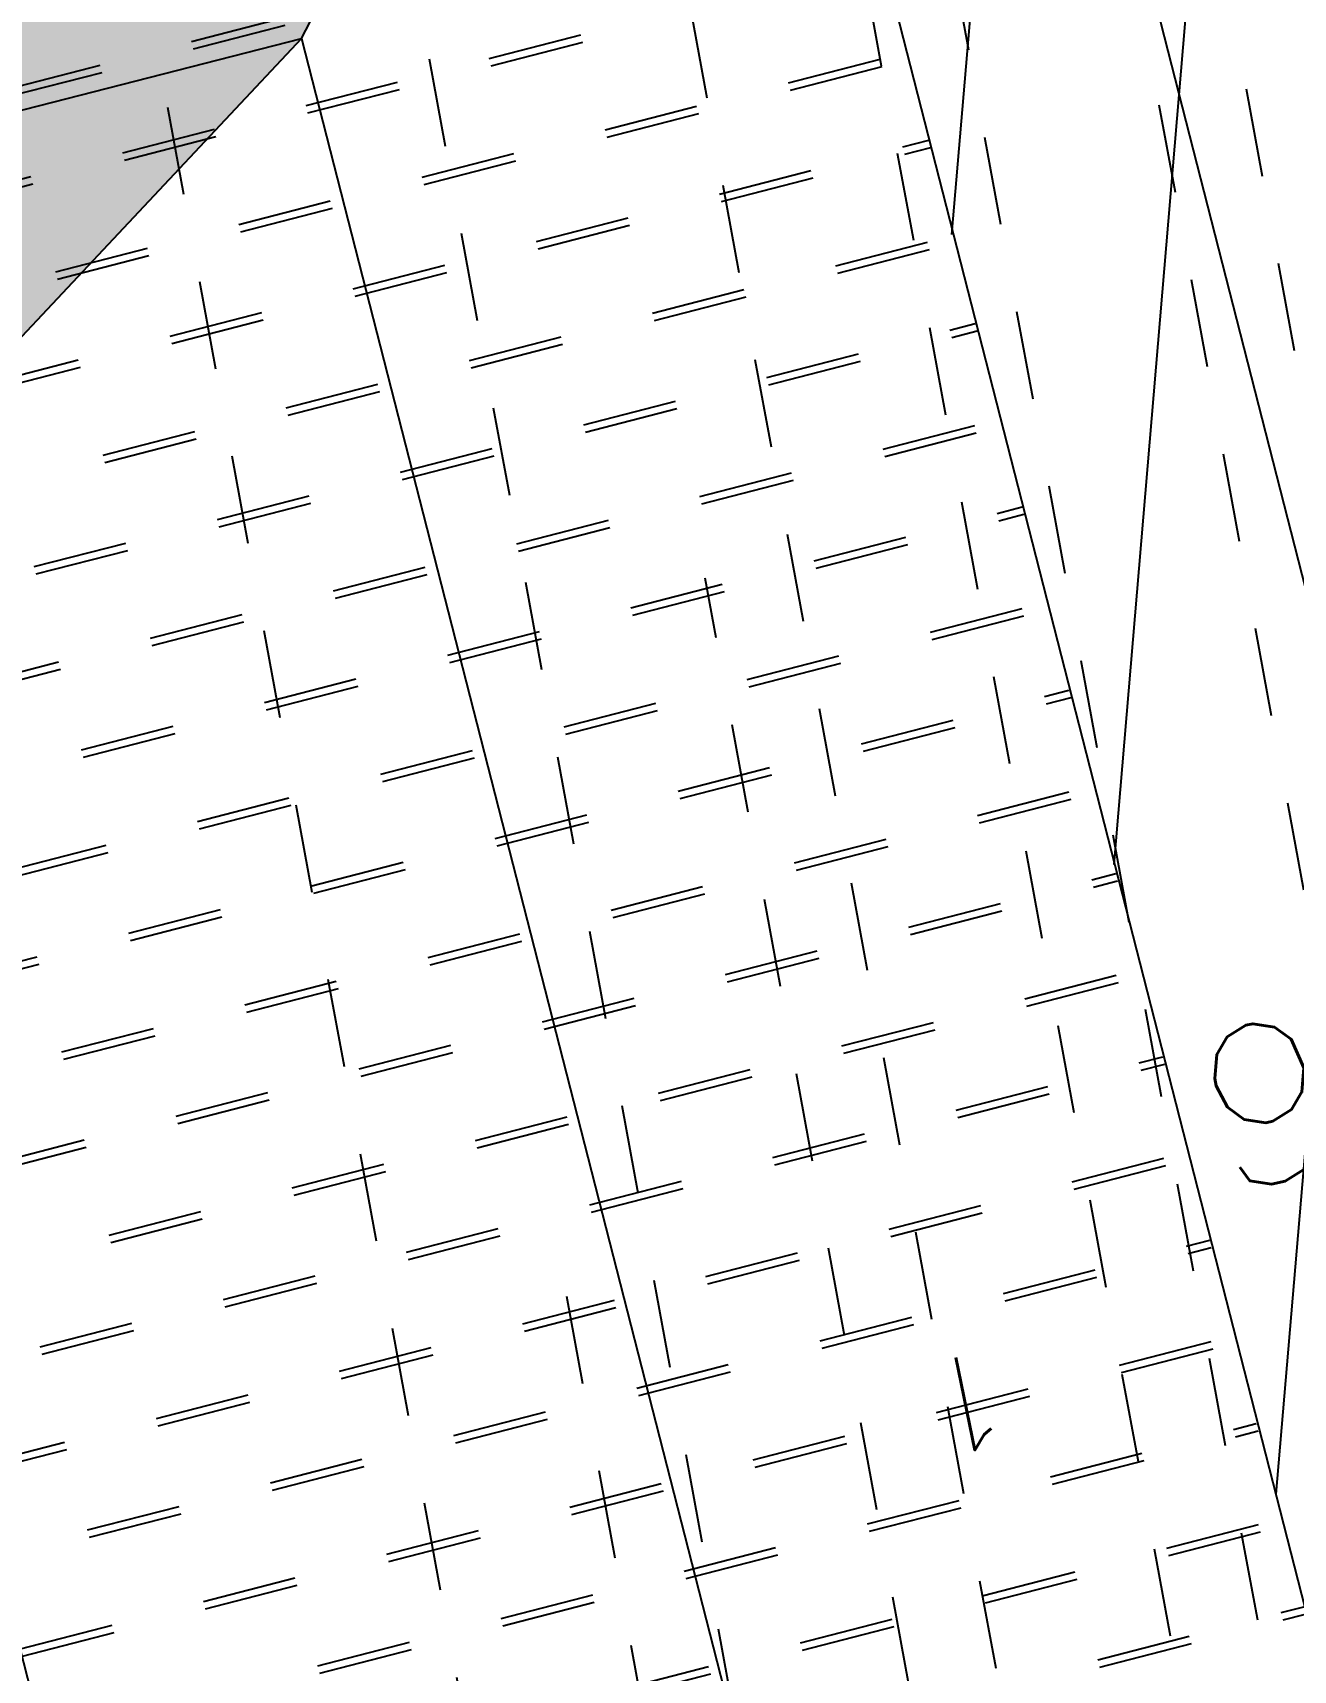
# Model space of a CAD drawing. Extents: x 0 to 613264, y -387505 to 675.
# Drawn here: x 513940 to 516605, y -278302 to -274840 of the extents above; entities that cross this region are included whole.
import ezdxf
from ezdxf.enums import TextEntityAlignment as Align
from ezdxf.lldxf.tags import DXFTag

# ---------------------------------------------------------------- set-up
doc = ezdxf.new("R2010")
doc.units = 0
for name, color, linetype, plot in [('Fond topo - N', 252, 'Continuous', False), ('Fond topo - NCACHE', 252, 'Continuous', False), ('Fond topo - ZCACHE', 252, 'Continuous', False)]:
    doc.layers.add(name, color=color, linetype=linetype, plot=plot)
doc.layers.add('Fond topo - PSEUIL', color=252, linetype='Continuous', lineweight=50)
for name, color, linetype in [('Fond topo - ZSEUIL', 252, 'Continuous'), ('prlm-VRD', 2, 'Continuous'), ('SA - bât E', 252, 'Continuous'), ('SA - EBC', 252, 'Continuous'), ('SA - platelage bois', 252, 'Continuous')]:
    doc.layers.add(name, color=color, linetype=linetype)
doc.styles.add('SIMPLEX', font='simplex_.ttf', dxfattribs={"height": 1.25})
tags = doc.linetypes.add('CACHE2', pattern=[4.762499928474426, 3.174999952316284, -1.587499976158142]).pattern_tags.tags
tags[6:7] = [DXFTag(74, 4), DXFTag(75, 0), DXFTag(340, '0'), DXFTag(46, 0.0), DXFTag(50, 0.0), DXFTag(44, 0.0), DXFTag(45, 0.0)]
tags[4:5] = [DXFTag(74, 4), DXFTag(75, 0), DXFTag(340, '0'), DXFTag(46, 0.0), DXFTag(50, 0.0), DXFTag(44, 0.0), DXFTag(45, 0.0)]
pattern_1 = [(194.476395536849, (-277130161.1279894, -473864756.7787022), (-28.73078359319865, -48.72927426220082), [20.00000029999999, -20.00000029999999]), (194.476395536849, (-277130161.5279592, -473864755.2295011), (-28.73078359319865, -48.72927426220082), [20.00000029999999, -20.00000029999999]), (104.476395536849, (-277130180.4930039, -473864761.7783249), (-48.72927426220082, 28.73078359319865), [19.20000028799999, -20.800000312]), (104.476395536849, (-277130185.6926115, -473864741.6387098), (-48.72927426220082, 28.73078359319865), [19.20000028799999, -20.800000312]), (194.476395536849, (-277130185.2926416, -473864743.187911), (-28.73078359319865, -48.72927426220082), [20.00000029999999, -20.00000029999999]), (194.476395536849, (-277130185.6926115, -473864741.6387098), (-28.73078359319865, -48.72927426220082), [20.00000029999999, -20.00000029999999]), (104.476395536849, (-277130161.5279592, -473864755.2295011), (-48.72927426220082, 28.73078359319865), [38.40000057599999, -1.600000023999999])]

# ---------------------------------------------------------------- blocks, each defined once
blk = doc.blocks.new('PTOPO')
at = {"layer": 'Fond topo - NCACHE', "style": 'SIMPLEX'}
blk.add_attdef('MAT', text='', height=0.34, dxfattribs=at).set_placement((0.09999999986030161, -0.09999999962747097), align=Align.TOP_LEFT)
at = {"layer": 'Fond topo - ZCACHE', "style": 'SIMPLEX'}
blk.add_attdef('ALT', (0.09999999986030161, 0.09999999962747097), '', height=0.34, dxfattribs=at)
blk = doc.blocks.new('A$C1F970F0F')
at = {"layer": 'SA - bât E'}
h = blk.add_hatch(dxfattribs=at)
h.set_pattern_fill('ARDOISES4', color=256, scale=40.00000059999999, angle=-165.523604463151, style=0, pattern_type=2)
h.set_pattern_definition([(284.4763955368489, (-277130161.1279894, -473864756.7787022), (48.7292742622008, -28.73078359319868), [20.00000029999999, -20.00000029999999]), (284.4763955368489, (-277130162.6771905, -473864757.178672), (48.7292742622008, -28.73078359319868), [20.00000029999999, -20.00000029999999]), (194.476395536849, (-277130156.1283667, -473864776.1437167), (-28.73078359319867, -48.7292742622008), [19.20000028799999, -20.800000312]), (194.476395536849, (-277130176.2679818, -473864781.3433242), (-28.73078359319867, -48.7292742622008), [19.20000028799999, -20.800000312]), (284.4763955368489, (-277130174.7187806, -473864780.9433544), (48.7292742622008, -28.73078359319868), [20.00000029999999, -20.00000029999999]), (284.4763955368489, (-277130176.2679818, -473864781.3433242), (48.7292742622008, -28.73078359319868), [20.00000029999999, -20.00000029999999]), (194.476395536849, (-277130162.6771905, -473864757.178672), (-28.73078359319867, -48.7292742622008), [38.40000057599999, -1.600000024])])
h.paths.add_polyline_path([(4037.027645911516, 6737.038213737584), (3952.32630045459, 6570.849171446293), (3761.821211887602, 6368.233041649026), (3487.313150140795, 6451.841734124634), (3421.145871276309, 6579.391917033618), (3917.615797875636, 6706.478006896367)])
h.paths.add_polyline_path([(3857.734776685599, 7330.709306960133), (3883.411952209948, 7337.280680041151), (3871.112975300595, 7318.43376797852), (3792.020507325773, 7197.232727914158), (2626.452881919286, 6898.937473326853), (2479.020630617319, 6977.865011793075)])
h = blk.add_hatch(dxfattribs=at)
h.set_pattern_fill('ARDOISES4', color=256, scale=40.00000059999999, angle=-255.523604463151, style=0, pattern_type=2)
h.set_pattern_definition(pattern_1)
h.paths.add_polyline_path([(3894.158409256344, 7295.289658477819), (3891.059177244926, 7299.911205017861, -0.1009790743820487), (3887.328715366899, 7311.949404441553), (3885.834567499327, 7312.28027791657, -0.08124378257747558), (3871.112975300595, 7318.43376797852), (3883.411952209948, 7337.280680041151)])
h.paths.add_polyline_path([(4263.871506176062, 5850.661861870922), (4268.222820446937, 5833.659408768248), (4392.311239579913, 5348.792681197093), (4403.412384314286, 5305.415742579001, 0.2295057473976553), (4400.983939670979, 5278.034961560322), (4401.344410907905, 5277.127972714791, 0.1186542678047768), (4387.550162488463, 5258.559841698173), (4271.773479733791, 5322.631894884073), (4144.459658157512, 5820.101655121211)])
h.paths.add_polyline_path([(3792.020507308443, 7197.232727822652), (3871.112975300595, 7318.43376797852, 0.08904084685957374), (3887.328715280253, 7311.949403984024), (3887.44042460756, 7310.979822037581, 0.1379492769130424), (3894.158409256344, 7295.289658477819), (4037.027645911516, 6737.038213737584), (3917.615797761254, 6706.478006918029)])
h.paths.add_polyline_path([(4400.348076652384, 5279.880236559031), (4400.073294571393, 5280.816753393781), (4399.827639263816, 5281.761328394186), (4399.611346335195, 5282.713056554491), (4399.42462328581, 5283.671024731639), (4399.267648715508, 5284.634314829057), (4399.1405736554, 5285.60200307053), (4399.043519580353, 5286.57316189319), (4398.976579661655, 5287.546859805075), (4398.939818147234, 5288.522163493044), (4398.933270155778, 5289.498137861768), (4398.956942096114, 5290.473846996965, -0.03097544094256945), (4399.352940402355, 5294.355344840445), (4399.526792909746, 5295.31573225471), (4399.730296349298, 5296.270276831204), (4399.963255464456, 5297.218063026687), (4400.225446800973, 5298.158182438927), (4400.516619244183, 5299.089733515376), (4400.836493318109, 5300.01182310771), (4403.412384314286, 5305.415742579001), (4419.999717337565, 5240.601911349615), (4387.550162488463, 5258.559841698173, -0.1108113214576719), (4400.184786791218, 5276.129359993643), (4401.344411004957, 5277.127972601624), (4400.983939670979, 5278.034961560322), (4400.651722044839, 5278.952676322647)])
h = blk.add_hatch(dxfattribs=at)
h.set_pattern_fill('ARDOISES4', color=256, scale=40.00000059999999, angle=-255.523604463151, style=0, pattern_type=2)
h.set_pattern_definition(pattern_1)
h.paths.add_polyline_path([(4215.482870344361, 6023.743392393912), (4218.15352485424, 6029.301642819038), (4247.345207419267, 5915.237206445478), (4241.466835525938, 5913.538695398979, -0.244698441839494), (4222.83143943654, 5920.179270399944, -0.5107671308637126), (4214.831163794594, 5999.860929284176), (4215.990788008333, 6000.859541892157, -0.187960852422953)])
h.paths.add_polyline_path([(3952.32630045459, 6570.849171446293), (4037.027645911516, 6737.038213737584), (4040.114802757364, 6724.975366205246, 0.1776656773142821), (4040.353645289573, 6703.261969007786), (4040.714116543827, 6702.354980253762, 0.5205670514691635), (4047.554768046211, 6621.674708652715, 0.2694583443746695), (4068.145866706238, 6615.398302607124), (4069.877088711086, 6608.681337432916), (4193.965459142955, 6123.8148004134), (4218.15352485424, 6029.301642819038, 0.2310122898586103), (4215.630316697231, 6001.766530846523), (4215.990787934156, 6000.859542000991, 0.5205670514691635), (4222.83143943654, 5920.179270399944, 0.3221177807427699), (4247.345207419267, 5915.237206445478), (4263.871506284897, 5850.661861945097), (4110.507019179411, 5952.769192635757)])
h.paths.add_polyline_path([(3846.089590560668, 6038.960307619137), (3761.821211887602, 6368.233041649026), (3952.32630045459, 6570.849171446293), (4110.507019179411, 5952.769192635757)])
h.paths.add_polyline_path([(4039.554492427142, 6701.356367532614), (4040.71411664088, 6702.354980140594, -0.1402537813719688), (4038.722646038278, 6719.582352379415), (4040.114802757364, 6724.975366205246), (4068.157328004195, 6615.401180754553), (4062.219796179363, 6614.856319156625, -0.195987572306781), (4047.554768046211, 6621.674708652715, -0.5107671308637126)])
at = {"layer": 'SA - EBC'}
h = blk.add_hatch(dxfattribs=at)
h.set_pattern_fill('_USER', color=256, scale=74.99999999999999, angle=-325.7236014113932, style=0, pattern_type=0)
h.set_pattern_definition([(34.27639858860678, (-277130161.1279894, -473864756.7787022), (-42.238928459823, 61.97477650275113), [])])
edge = h.paths.add_edge_path()
edge.add_line((5801.470568619522, -3162.013069131843), (4083.559282644929, -3271.123614088357))
edge.add_line((4083.559282644929, -3271.123614088356), (4014.481307725509, -3717.332461968055))
edge.add_line((4014.48130772551, -3717.332461968055), (3135.517961824245, -3810.19300101904))
edge.add_line((3135.517961824245, -3810.19300101904), (2274.245008604417, -3693.648081323564))
edge.add_line((2274.245008604417, -3693.648081323564), (1554.636776175834, -3420.099318784944))
edge.add_arc((2508.775769578408, -2315.674454232369), 1459.498372788833, 157.1868533427094, 229.1754823893534, ccw=False)
edge.add_arc((1966.013830892235, -2087.371785851423), 870.6752834691503, 94.3015183869224, 157.1868533106914, ccw=False)
edge.add_line((1900.708697991695, -1219.149067345796), (2859.239020416566, -1223.495634912559))
edge.add_arc((3100.860739749298, 1265.329539486049), 2500.526305395239, 264.4549516394795, 302.9422754293212)
edge.add_arc((4209.331858878893, -445.3369775435177), 462.1229708170858, 302.9422754305585, 376.8336969250394)
edge.add_arc((2214.122706379954, -1049.006753214115), 2546.655714682971, 16.8336969158998, 38.14703645440247)
edge.add_arc((3041.32627014761, -399.2990096244524), 1494.806919462396, 38.14703657403813, 72.97328584086019)
edge.add_line((3479.031970107599, 1029.988031775616), (2182.437305702805, 1414.38613606858))
edge.add_line((2182.437305702805, 1414.38613606858), (1056.590900019184, 1822.819186472099))
edge.add_arc((1766.412018482452, 3779.442320525911), 2081.398594438606, 212.7495497786225, 250.0603089288685, ccw=False)
edge.add_line((15.86575126143373, 2653.472571668582), (-104.0907319930869, 3091.26353710603))
edge.add_line((-104.0907319930869, 3091.26353710603), (-169.6986146466322, 3639.54836895815))
edge.add_line((-169.6986146466322, 3639.548368958149), (-35.58090533515337, 6158.014854826562))
edge.add_arc((-194.3533792400212, 7143.826589584332), 998.5156357593988, 279.1493507374978, 373.962283499627)
edge.add_arc((2392.201579171132, 7786.918955579627), 1666.786287877102, 172.6269749467245, 193.9622835974407, ccw=False)
edge.add_arc((-45.50651600643437, 8102.354993671941), 791.2455775503726, -7.373025019439765, 16.43829965925021)
edge.add_line((713.3969204091394, 8326.263765657093), (486.7428317772967, 9142.81155059313))
edge.add_line((486.7428317772967, 9142.811550593131), (1338.845530021721, 9564.23852196786))
edge.add_line((1338.845530021721, 9564.23852196786), (1632.623584095551, 8945.24637913095))
edge.add_line((1632.623584095551, 8945.246379130947), (1394.029444699765, 8829.874494032001))
edge.add_line((1394.029444699765, 8829.874494032001), (1731.997733793977, 8131.230781666551))
edge.add_arc((1233.216649704336, 7889.945865525577), 554.0766919865823, -19.640967550384175, 25.815335324856676, ccw=False)
edge.add_line((1755.055695752756, 7703.706797235046), (1558.214479468655, 6807.520788570679))
edge.add_line((1558.214479468655, 6807.52078857068), (1570.021725572625, 6609.158708993335))
edge.add_line((1570.021725572625, 6609.158708993335), (1852.913141606868, 5734.125706863067))
edge.add_line((1852.913141606869, 5734.125706863067), (2726.748207475315, 4020.986816292172))
edge.add_line((2726.748207475315, 4020.986816292172), (3802.352916265851, 4004.947770972833))
edge.add_arc((8355.58168857983, 5950.706307988518), 4951.552134169374, 203.138762427905, 230.8301436200186)
edge.add_arc((13583.66465597079, 12367.85935474512), 13228.79229856088, 230.8301435441083, 233.1638398044412)
edge.add_line((5652.622255943647, 1780.153648245416), (4998.697813068342, 1820.441475819727))
edge.add_line((4998.697813068342, 1820.441475819727), (4863.841220233488, 767.0816613875431))
edge.add_line((4863.841220233488, 767.0816613875434), (5595.355488733695, 631.185878681516))
edge.add_line((5595.355488733695, 631.1858786815158), (5852.747939948536, -2020.707044821664))
edge.add_line((5852.747939948536, -2020.707044821665), (5881.394298709887, -2966.563612924887))
edge.add_line((5881.394298709887, -2966.563612924887), (5801.470568619523, -3162.013069131842))
at = {"layer": 'SA - platelage bois'}
h = blk.add_hatch(dxfattribs=at)
h.set_pattern_fill('PASSERELLE', color=256, scale=150, angle=-79.57359988551433, style=0, pattern_type=2)
h.set_pattern_definition([(280.4264001144857, (-277130161.1279894, -473864756.7787022), (55.32121061969438, 10.17969329456503), []), (280.4264001144857, (-277130142.6875859, -473864753.3854711), (55.32121061969438, 10.17969329456503), [18.75, -18.75]), (280.4264001144857, (-277130124.2471823, -473864749.99224), (55.32121061969438, 10.17969329456503), [18.75, -18.75])])
edge = h.paths.add_edge_path()
edge.add_line((4069.417644666773, 6608.563670108861), (4408.474620541857, 6695.398957626285))
edge.add_line((4408.474620541857, 6695.398957626285), (4532.525031218594, 6211.031849278985))
edge.add_line((4532.525031218594, 6211.031849278985), (4194.274329965241, 6123.894369201085))
at = {"layer": 'SA - bât E', "ltscale": 2.539999961853027}
for q in [(4037.027645911516, 6737.038213737584), (3761.821211887602, 6368.233041649026)]:
    blk.add_line((3952.32630045459, 6570.849171446293), q, dxfattribs=at)
at = {"layer": 'SA - bât E', "linetype": 'CACHE2', "ltscale": 0.4000000059604645, "elevation": 9.999999999999998e-08, "flags": 128}
blk.add_lwpolyline([(2974.659767008017, 4829.006726932591), (2418.213405283731, 7003.281557872304), (3925.437278428904, 7389.014413898778), (4481.883640130314, 5214.739582963398)], close=True, dxfattribs=at)
at = {"layer": 'SA - bât E', "ltscale": 2.539999961853027, "elevation": 9.999999999999998e-08, "flags": 128}
for points in [[(3647.823469613824, 5693.001163425181), (3420.979609354826, 6579.377515196006), (4037.027645911516, 6737.038213737584), (4263.871506284897, 5850.661861945097)], [(3647.823469613824, 5693.001163425181), (3420.979609354826, 6579.377515196006), (4037.027645911516, 6737.038213737584), (4263.871506284897, 5850.661861945097)], [(3645.493868882945, 5833.761755405602), (3487.313150140795, 6451.841734124634), (3952.32630045459, 6570.849171446293), (4110.507019179411, 5952.769192635757)]]:
    blk.add_lwpolyline(points, close=True, dxfattribs=at)
at = {"layer": 'Fond topo - PSEUIL', "ltscale": 2}
ref = blk.add_blockref('PTOPO', (4170.551973363848, 6309.292597766984), dxfattribs=dict(at, xscale=99.99999999999999, yscale=99.99999999999999, zscale=99.99999999999999, rotation=272.1278477602481))
ref.add_attrib('MAT', '1', (4099.864151368093, 6293.943389075871), dxfattribs={"layer": 'Fond topo - N', "color": 0, "ltscale": 2, "height": 20, "rotation": 191.6204500288005, "style": 'SIMPLEX'})
ref.add_attrib('ALT', '187.66', (4296.128773156113, 6391.931885919607), dxfattribs={"layer": 'Fond topo - ZSEUIL', "color": 0, "ltscale": 2, "height": 33.99999999999999, "rotation": 191.6204500288005, "style": 'SIMPLEX'})

msp = doc.modelspace()

# ---------------------------------------------------------------- block references
at = {"layer": 'prlm-VRD', "xscale": 9.999999999999998, "yscale": 9.999999999999998, "zscale": 9.999999999999998}
msp.add_blockref('A$C1F970F0F', (474984.9359816406, -340561.1028248291, -9.999999999999997e-07), dxfattribs=at)

doc.saveas('drawing.dxf')
